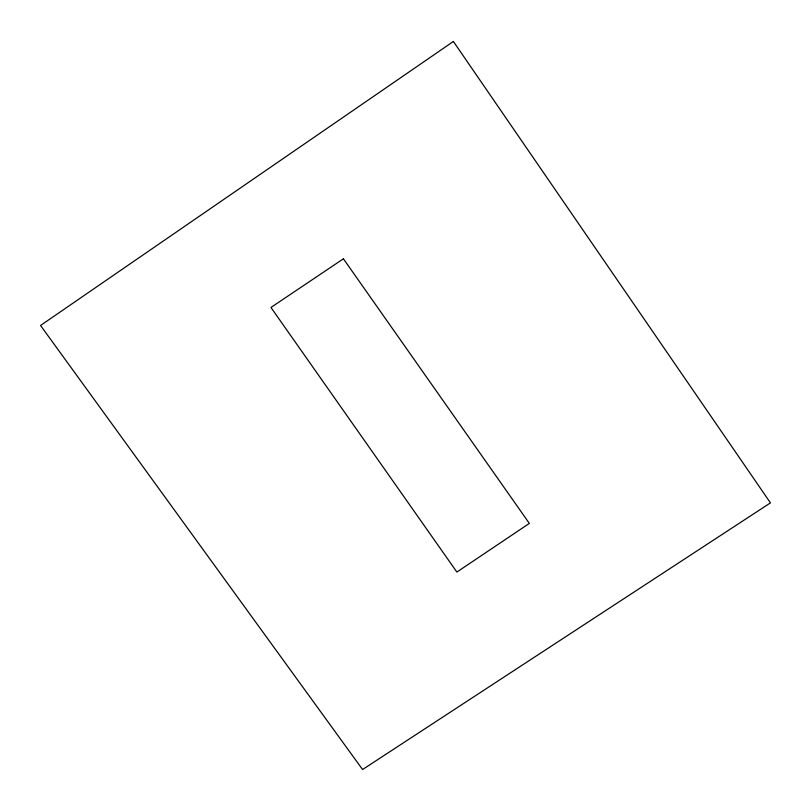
<?xml version="1.0" encoding="UTF-8"?>
<svg xmlns="http://www.w3.org/2000/svg" width="811" height="811" viewBox="0 0 811 811"><rect width="100%" height="100%" fill="white"/><g stroke="black" fill="none" stroke-linecap="round" stroke-linejoin="round"><path stroke-width="1.22" d="M453.379 41.473L40.55 325.475L362.578 769.527L770.45 502.871L453.379 41.473M343.418 258.8L270.955 307.46L456.877 572.059L529.35 523.399L343.418 258.8"/></g></svg>
